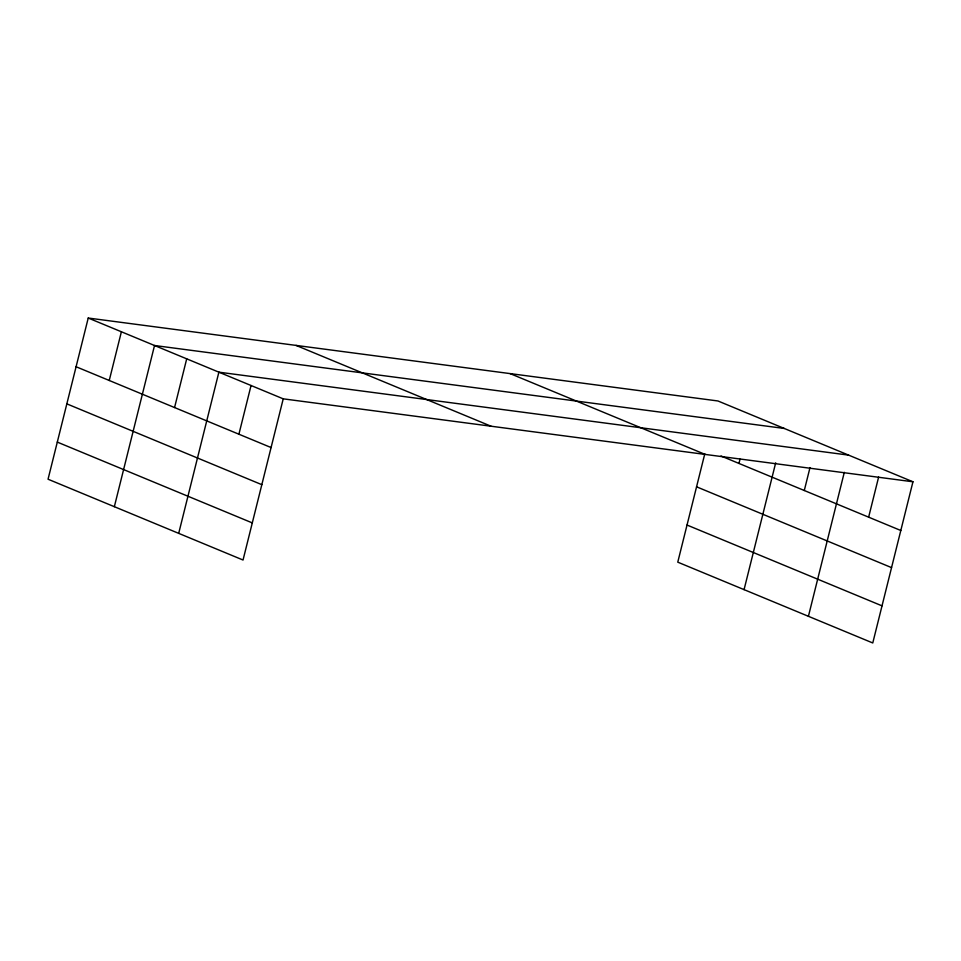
<?xml version="1.0" encoding="UTF-8"?>
<svg xmlns="http://www.w3.org/2000/svg" width="961" height="961" viewBox="0 0 961 961"><rect width="100%" height="100%" fill="white"/><g stroke="black" fill="none" stroke-linecap="round" stroke-linejoin="round"><path stroke-width="1.44" d="M88.232 318.031L48.05 479.215L243.037 560.023L283.231 398.839L88.232 318.031L717.963 400.977L912.95 481.785L872.768 642.969L677.769 562.161L704.749 453.976M109.242 380.484L121.386 331.773M114.347 506.687L154.529 345.504L784.26 428.45M174.566 407.548L186.71 358.837M178.698 533.355L218.88 372.171L848.599 455.118M238.905 434.216L251.049 385.505M738.961 463.43L740.03 459.13M744.066 589.634L775.683 462.842M804.285 490.506L810.003 467.575M808.417 616.301L844.311 472.319M868.636 517.174L878.63 477.052M283.231 398.839L912.95 481.785M721.002 455.995L900.805 530.496M510.147 373.613L705.146 454.409M696.557 486.807L891.556 567.615M296.048 345.407L491.035 426.216M687.031 525.042L882.018 605.85M76.087 366.742L271.086 447.55M66.838 403.86L261.824 484.668M57.3 442.096L252.299 522.904"/></g></svg>
